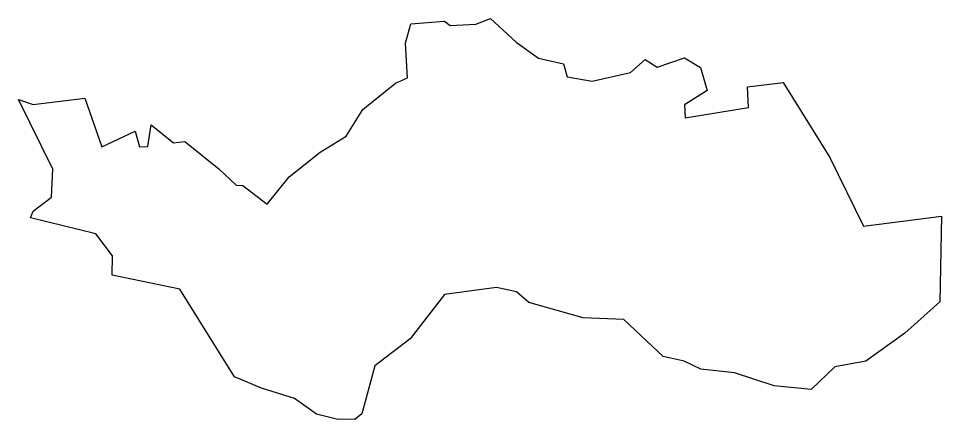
# Model space of a CAD drawing. Header units: metres. Extents: x 0 to 561379, y 0 to 4092696.
# Drawn here: x 73.3072 to 73.33497, y 16.88562 to 16.89768 of the extents above; entities that cross this region are included whole.
import ezdxf

# ---------------------------------------------------------------- set-up
doc = ezdxf.new("R2010")
doc.units = ezdxf.units.M
doc.layers.add('village', color=32, linetype='Continuous')

msp = doc.modelspace()

# ---------------------------------------------------------------- linework, layer by layer
at = {"layer": 'village'}
msp.add_polyline3d([(73.327258, 16.894689, 0), (73.329161, 16.895, 0), (73.329133, 16.895622, 0), (73.330209, 16.895747, 0), (73.331614, 16.893495, 0), (73.332625, 16.891432, 0), (73.33497, 16.891728, 0), (73.334918, 16.889153, 0), (73.333871, 16.888215, 0), (73.332693, 16.887372, 0), (73.331762, 16.887199, 0), (73.33105, 16.886522, 0), (73.329938, 16.886631, 0), (73.328743, 16.887021, 0), (73.327726, 16.887126, 0), (73.327227, 16.88737, 0), (73.326598, 16.887506, 0), (73.325413, 16.888623, 0), (73.324187, 16.888676, 0), (73.322556, 16.889134, 0), (73.322187, 16.889456, 0), (73.321583, 16.88959, 0), (73.320015, 16.889378, 0), (73.318984, 16.888044, 0), (73.317921, 16.887234, 0), (73.317527, 16.885785, 0), (73.317319, 16.885615, 0), (73.316762, 16.885624, 0), (73.316164, 16.88578, 0), (73.315502, 16.88625, 0), (73.314511, 16.886554, 0), (73.313698, 16.886897, 0), (73.312049, 16.889532, 0), (73.310016, 16.889955, 0), (73.31003, 16.890536, 0), (73.309526, 16.891203, 0), (73.307559, 16.891682, 0), (73.307637, 16.891883, 0), (73.308196, 16.892302, 0), (73.308232, 16.893145, 0), (73.307198, 16.895245, 0), (73.30764, 16.895093, 0), (73.309197, 16.895284, 0), (73.309703, 16.89382, 0), (73.310709, 16.894283, 0), (73.310841, 16.893812, 0), (73.31109, 16.893828, 0), (73.311191, 16.894479, 0), (73.311865, 16.893933, 0), (73.312205, 16.893973, 0), (73.313231, 16.893152, 0), (73.31375, 16.892668, 0), (73.313947, 16.892656, 0), (73.314682, 16.892091, 0), (73.315343, 16.892915, 0), (73.316276, 16.893661, 0), (73.31706, 16.894134, 0), (73.317563, 16.894944, 0), (73.318544, 16.895734, 0), (73.318907, 16.895896, 0), (73.318842, 16.896932, 0), (73.318999, 16.897517, 0), (73.32002, 16.8976, 0), (73.320187, 16.897469, 0), (73.320958, 16.897506, 0), (73.321401, 16.897677, 0), (73.322173, 16.896961, 0), (73.322843, 16.896482, 0), (73.323597, 16.896315, 0), (73.323708, 16.895919, 0), (73.324458, 16.895793, 0), (73.325608, 16.896054, 0), (73.326053, 16.896443, 0), (73.326416, 16.896211, 0), (73.327236, 16.896493, 0), (73.327722, 16.8962, 0), (73.327922, 16.895507, 0), (73.327233, 16.895082, 0)], close=True, dxfattribs=at)
msp.add_polyline3d([(73.327258, 16.894689, 0), (73.329161, 16.895, 0), (73.329133, 16.895622, 0), (73.330209, 16.895747, 0), (73.331614, 16.893495, 0), (73.332625, 16.891432, 0), (73.33497, 16.891728, 0), (73.334918, 16.889153, 0), (73.333871, 16.888215, 0), (73.332693, 16.887372, 0), (73.331762, 16.887199, 0), (73.33105, 16.886522, 0), (73.329938, 16.886631, 0), (73.328743, 16.887021, 0), (73.327726, 16.887126, 0), (73.327227, 16.88737, 0), (73.326598, 16.887506, 0), (73.325413, 16.888623, 0), (73.324187, 16.888676, 0), (73.322556, 16.889134, 0), (73.322187, 16.889456, 0), (73.321583, 16.88959, 0), (73.320015, 16.889378, 0), (73.318984, 16.888044, 0), (73.317921, 16.887234, 0), (73.317527, 16.885785, 0), (73.317319, 16.885615, 0), (73.316762, 16.885624, 0), (73.316164, 16.88578, 0), (73.315502, 16.88625, 0), (73.314511, 16.886554, 0), (73.313698, 16.886897, 0), (73.312049, 16.889532, 0), (73.310016, 16.889955, 0), (73.31003, 16.890536, 0), (73.309526, 16.891203, 0), (73.307559, 16.891682, 0), (73.307637, 16.891883, 0), (73.308196, 16.892302, 0), (73.308232, 16.893145, 0), (73.307198, 16.895245, 0), (73.30764, 16.895093, 0), (73.309197, 16.895284, 0), (73.309703, 16.89382, 0), (73.310709, 16.894283, 0), (73.310841, 16.893812, 0), (73.31109, 16.893828, 0), (73.311191, 16.894479, 0), (73.311865, 16.893933, 0), (73.312205, 16.893973, 0), (73.313231, 16.893152, 0), (73.31375, 16.892668, 0), (73.313947, 16.892656, 0), (73.314682, 16.892091, 0), (73.315343, 16.892915, 0), (73.316276, 16.893661, 0), (73.31706, 16.894134, 0), (73.317563, 16.894944, 0), (73.318544, 16.895734, 0), (73.318907, 16.895896, 0), (73.318842, 16.896932, 0), (73.318999, 16.897517, 0), (73.32002, 16.8976, 0), (73.320187, 16.897469, 0), (73.320958, 16.897506, 0), (73.321401, 16.897677, 0), (73.322173, 16.896961, 0), (73.322843, 16.896482, 0), (73.323597, 16.896315, 0), (73.323708, 16.895919, 0), (73.324458, 16.895793, 0), (73.325608, 16.896054, 0), (73.326053, 16.896443, 0), (73.326416, 16.896211, 0), (73.327236, 16.896493, 0), (73.327722, 16.8962, 0), (73.327922, 16.895507, 0), (73.327233, 16.895082, 0)], close=True, dxfattribs=at)

doc.saveas('drawing.dxf')
